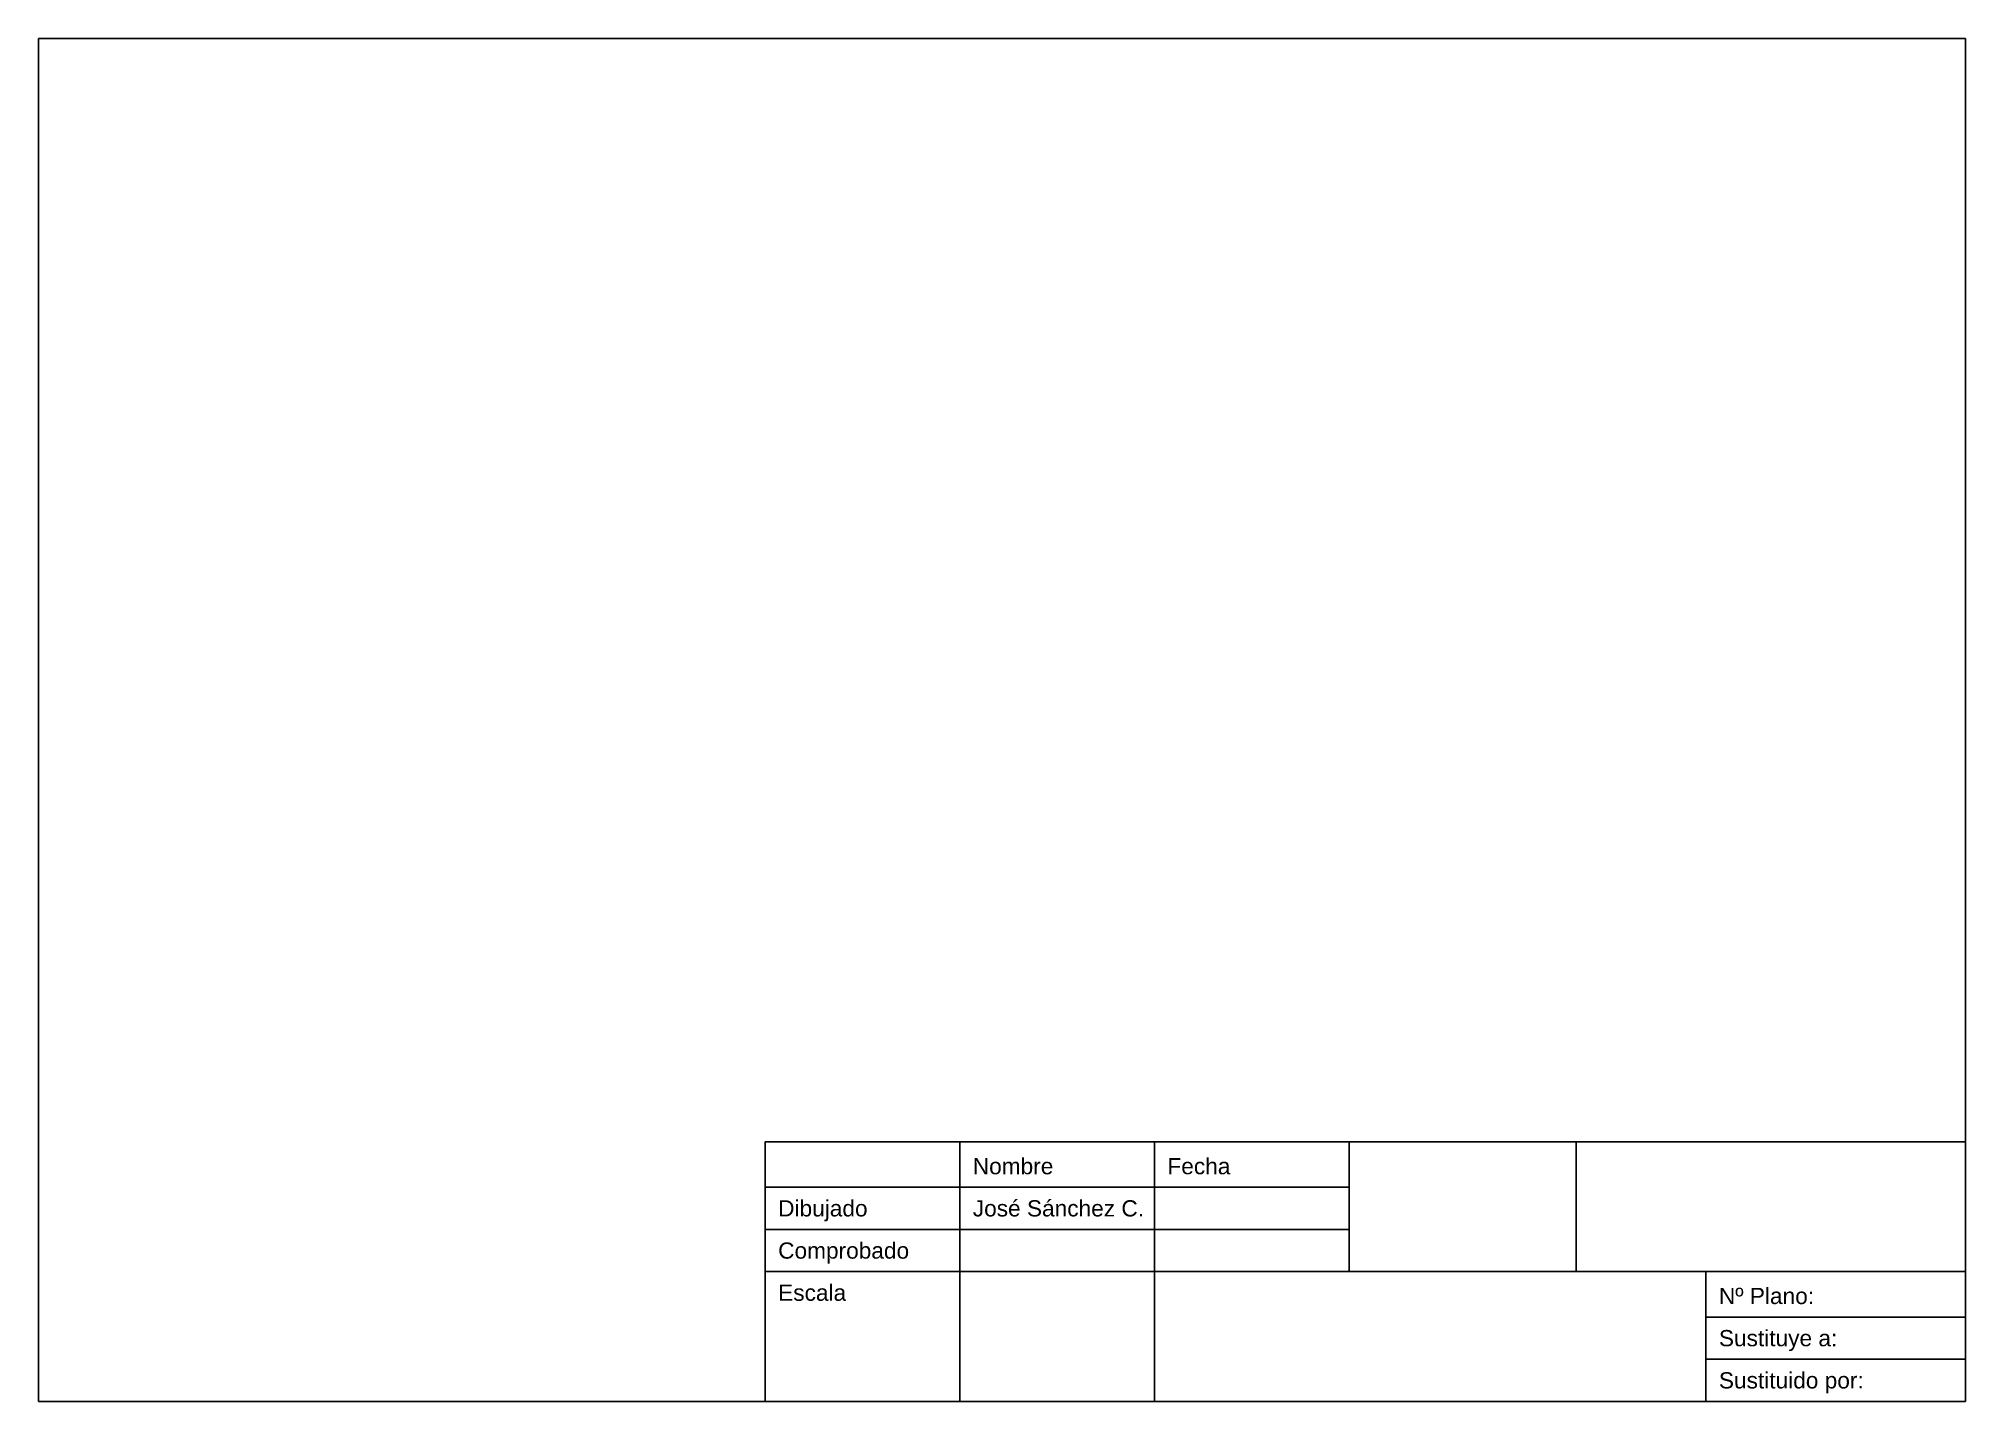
# Model space of a CAD drawing. Header units: millimetres. Extents: x 1606 to 1903, y 1308 to 1518.
import ezdxf

# ---------------------------------------------------------------- set-up
doc = ezdxf.new("R2010")
doc.units = ezdxf.units.MM
doc.styles.get("Standard").update_dxf_attribs({"font": 'arial.ttf'})

msp = doc.modelspace()

# ---------------------------------------------------------------- linework, layer by layer
for p, q in [((1718.05, 1343.13), (1718.05, 1343.13)), ((1748.05, 1328.13), (1748.05, 1308.13)), ((1778.05, 1328.13), (1778.05, 1308.13)), ((1863.05, 1328.13), (1903.05, 1328.13)), ((1903.05, 1321.13), (1863.05, 1321.13)), ((1903.05, 1314.63), (1863.05, 1314.63))]:
    msp.add_line(p, q)
for points in [[(1606.05, 1308.13), (1903.05, 1308.13), (1903.05, 1518.13), (1606.05, 1518.13)], [(1718.05, 1308.13), (1903.05, 1308.13), (1903.05, 1348.13), (1718.05, 1348.13)], [(1718.05, 1348.13), (1748.05, 1348.13), (1748.05, 1341.13), (1718.05, 1341.13)], [(1748.05, 1348.13), (1778.05, 1348.13), (1778.05, 1341.13), (1748.05, 1341.13)], [(1778.05, 1348.13), (1808.05, 1348.13), (1808.05, 1341.13), (1778.05, 1341.13)], [(1808.05, 1348.13), (1843.05, 1348.13), (1843.05, 1328.13), (1808.05, 1328.13)], [(1718.05, 1341.13), (1748.05, 1341.13), (1748.05, 1334.63), (1718.05, 1334.63)], [(1748.05, 1341.13), (1778.05, 1341.13), (1778.05, 1334.63), (1748.05, 1334.63)], [(1778.05, 1341.13), (1808.05, 1341.13), (1808.05, 1334.63), (1778.05, 1334.63)], [(1718.05, 1334.63), (1748.05, 1334.63), (1748.05, 1328.13), (1718.05, 1328.13)], [(1748.05, 1334.63), (1778.05, 1334.63), (1778.05, 1328.13), (1748.05, 1328.13)], [(1778.05, 1334.63), (1808.05, 1334.63), (1808.05, 1328.13), (1778.05, 1328.13)], [(1863.05, 1328.13), (1778.05, 1328.13), (1778.05, 1308.13), (1863.05, 1308.13)]]:
    msp.add_lwpolyline(points, close=True)

# ---------------------------------------------------------------- texts
for s, p in [('Nombre', (1750.05, 1343.13)), ('Fecha', (1780.05, 1343.13)), ('Dibujado', (1720.05, 1336.63)), ('José Sánchez C.', (1750.05, 1336.63)), ('Comprobado', (1720.05, 1330.13)), ('Escala', (1720.05, 1323.63)), ('Nº Plano:', (1865.05, 1323.13)), ('Sustituye a:', (1865.05, 1316.63)), ('Sustituido por:', (1865.05, 1310.13))]:
    msp.add_text(s, height=2.5).set_placement(p)

doc.saveas('drawing.dxf')
